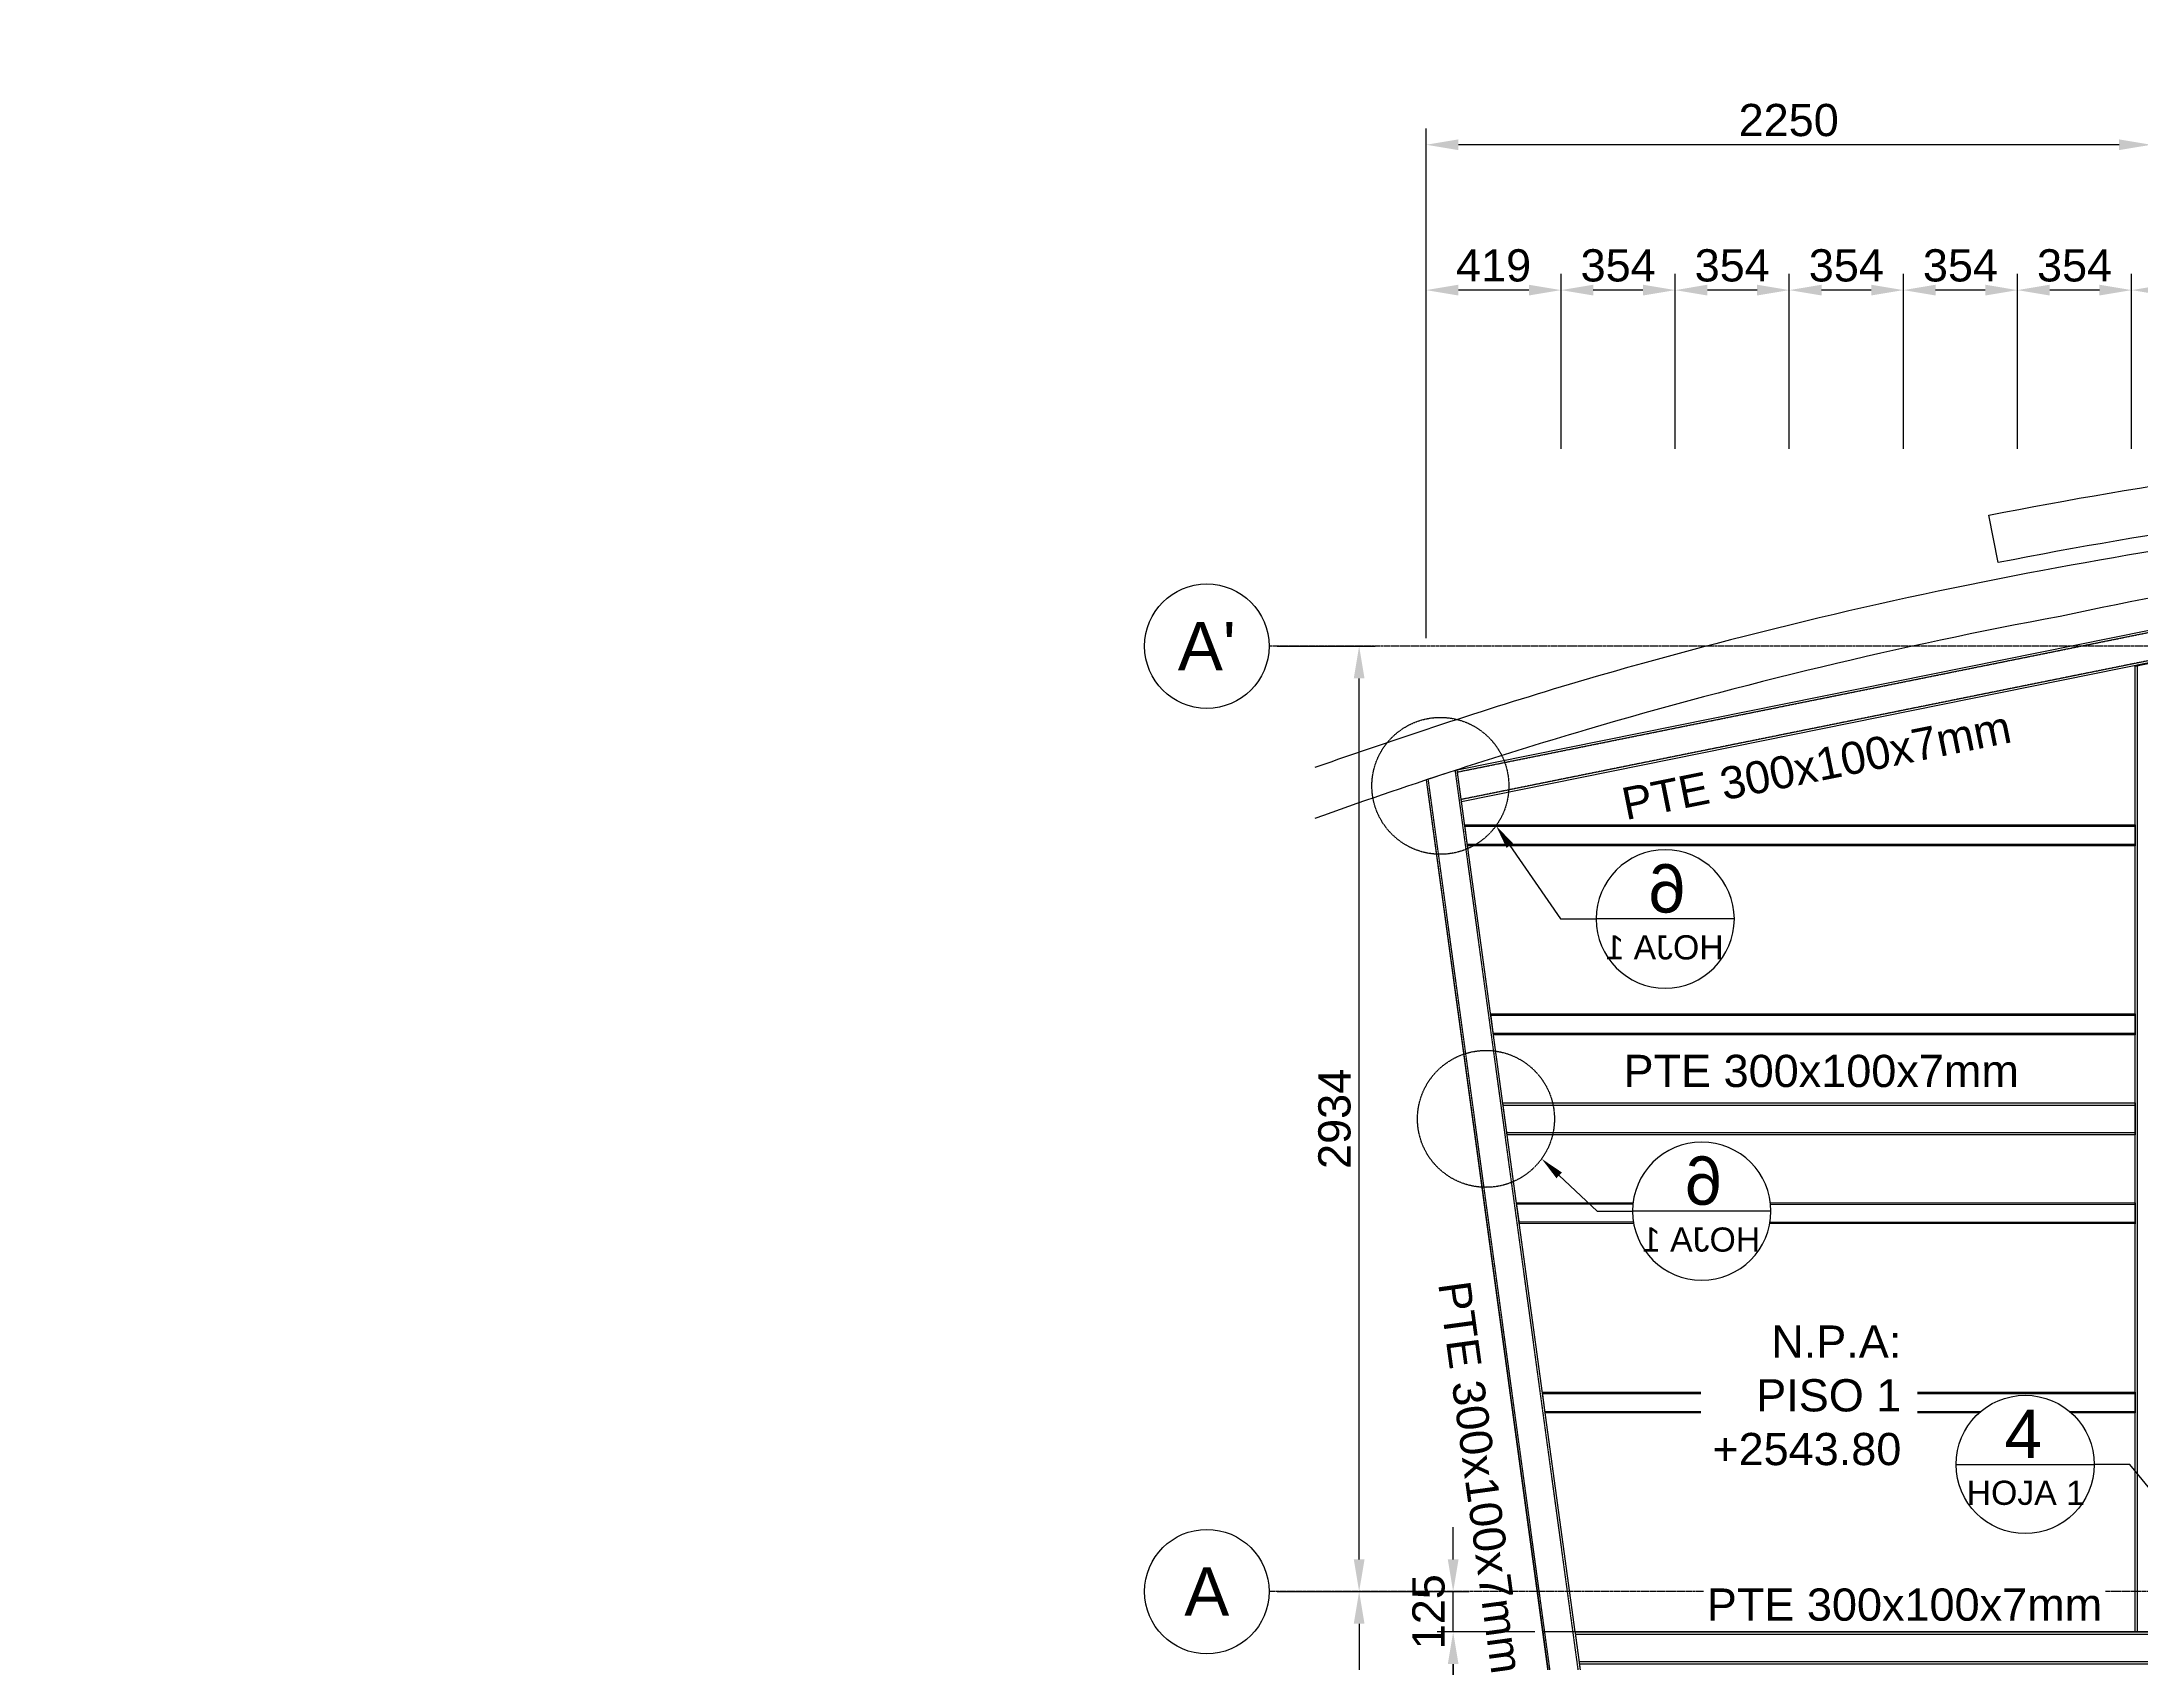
# Model space of a CAD drawing. Header units: millimetres. Extents: x -59786 to 1889966, y -10432 to 69447.
# Drawn here: x -4993 to 1523, y 21538 to 26568 of the extents above; entities that cross this region are included whole.
import ezdxf
from ezdxf import colors
from ezdxf.entities.mleader import LeaderData, LeaderLine
from ezdxf.enums import TextEntityAlignment as Align
from ezdxf.math import Vec2, Vec3

# ---------------------------------------------------------------- set-up
doc = ezdxf.new("R2010")
doc.units = ezdxf.units.MM
doc.header["$LTSCALE"] = 0.2
doc.set_wipeout_variables(frame=1)
doc.linetypes.add('CENTER', pattern=[50.8, 31.75, -6.35, 6.35, -6.35])
doc.linetypes.add('HIDDEN', pattern=[9.525, 6.35, -3.175])
for name, color, linetype in [('EE-5', 7, 'Continuous'), ('EE-TEXTO 1', 4, 'Continuous'), ('EE-TEXTO 2', 2, 'Continuous'), ('SIM-CONCRETO', 8, 'Continuous'), ('SIM-COTAS', 1, 'Continuous'), ('SIM-EJES', 8, 'CENTER'), ('SIM-OCULTOS', 8, 'HIDDEN'), ('SIM-PELDAÑOS', 5, 'Continuous'), ('SIM-PTE 160x65x4mm', 144, 'Continuous'), ('SIM-PTE 300x100x7', 213, 'Continuous')]:
    doc.layers.add(name, color=color, linetype=linetype)
doc.styles.add('ARIAL EE', font='arial.ttf')
doc.styles.get("Standard").update_dxf_attribs({"font": 'arial.ttf'})
doc.dimstyles.new('EE 1_STANDAR', dxfattribs={"dimtxt": 2, "dimasz": 2, "dimexe": 1, "dimexo": 0.5, "dimgap": 0.5, "dimtad": 1, "dimdec": 0, "dimdsep": 46, "dimtxsty": 'ARIAL EE', "dimcen": 1.5, "dimclrd": 256, "dimclre": 256, "dimclrt": 2, "dimadec": 0, "dimazin": 0, "dimtfac": 1, "dimtdec": 0, "dimtix": 1, "dimtmove": 0, "dimatfit": 2, "dimfxl": 1, "dimlwd": -1, "dimlwe": -1, "dimarcsym": 0})

# ---------------------------------------------------------------- blocks, each defined once
blk = doc.blocks.new('ITEM_1')
at = {"layer": 'EE-5'}
blk.add_circle((0, 0), 3.86, dxfattribs=at)
at = {"layer": 'EE-TEXTO 1', "style": 'ARIAL EE', "flags": 4}
blk.add_attdef('EJE', text='', height=3, dxfattribs=at).set_placement((0, 0), align=Align.MIDDLE_CENTER)
blk = doc.blocks.new('*D163')
at = {"layer": 'SIM-COTAS', "transparency": 16777216}
for p, q in [((-1160.8, 21759.7), (-856, 21759.7)), ((-906, 21659.7), (-906, 18529.7)), ((-1160.8, 18429.7), (-856, 18429.7))]:
    blk.add_line(p, q, dxfattribs=at)
for points in [[(-922.7, 21659.7), (-889.3, 21659.7), (-906, 21759.7)], [(-922.7, 18529.7), (-889.3, 18529.7), (-906, 18429.7)]]:
    blk.add_solid(points, dxfattribs=at)
at = {"layer": 'SIM-COTAS', "color": 2, "transparency": 16777216, "insert": (-982.1, 20094.7), "char_height": 100, "attachment_point": 5, "rotation": 90, "style": 'ARIAL EE'}
blk.add_mtext('3330', dxfattribs=at)
blk = doc.blocks.new('*D164')
at = {"layer": 'SIM-COTAS', "transparency": 16777216}
for p, q in [((-361.2, 21634.7), (-664.3, 21634.7)), ((-614.3, 20317.2), (-614.3, 21534.7)), ((-319.3, 20217.2), (-664.3, 20217.2))]:
    blk.add_line(p, q, dxfattribs=at)
for points in [[(-630.9, 21534.7), (-597.6, 21534.7), (-614.3, 21634.7)], [(-630.9, 20317.2), (-597.6, 20317.2), (-614.3, 20217.2)]]:
    blk.add_solid(points, dxfattribs=at)
at = {"layer": 'SIM-COTAS', "color": 2, "transparency": 16777216, "insert": (-689.5, 20926), "char_height": 100, "attachment_point": 5, "rotation": 90, "style": 'ARIAL EE'}
blk.add_mtext('1417', dxfattribs=at)
blk = doc.blocks.new('*D170')
at = {"layer": 'SIM-COTAS', "transparency": 16777216}
for p, q in [((-1160.8, 24693.4), (-856, 24693.4)), ((-906, 21859.7), (-906, 24593.4)), ((-1160.8, 21759.7), (-856, 21759.7))]:
    blk.add_line(p, q, dxfattribs=at)
for points in [[(-922.7, 24593.4), (-889.3, 24593.4), (-906, 24693.4)], [(-922.7, 21859.7), (-889.3, 21859.7), (-906, 21759.7)]]:
    blk.add_solid(points, dxfattribs=at)
at = {"layer": 'SIM-COTAS', "color": 2, "transparency": 16777216, "insert": (-982.1, 23226.5), "char_height": 100, "attachment_point": 5, "rotation": 90, "style": 'ARIAL EE'}
blk.add_mtext('2934', dxfattribs=at)
blk = doc.blocks.new('*D181')
at = {"layer": 'SIM-COTAS', "transparency": 16777216}
for p, q in [((-614.3, 21859.7), (-614.3, 21959.7)), ((-1160.8, 21759.7), (-564.3, 21759.7)), ((-614.3, 21634.7), (-614.3, 21759.7)), ((-361.2, 21634.7), (-664.3, 21634.7)), ((-614.3, 21534.7), (-614.3, 21434.7))]:
    blk.add_line(p, q, dxfattribs=at)
for points in [[(-630.9, 21859.7), (-597.6, 21859.7), (-614.3, 21759.7)], [(-630.9, 21534.7), (-597.6, 21534.7), (-614.3, 21634.7)]]:
    blk.add_solid(points, dxfattribs=at)
at = {"layer": 'SIM-COTAS', "color": 2, "transparency": 16777216, "insert": (-690.3, 21697.2), "char_height": 100, "attachment_point": 5, "rotation": 90, "style": 'ARIAL EE'}
blk.add_mtext('125', dxfattribs=at)
blk = doc.blocks.new('*D183')
at = {"layer": 'SIM-COTAS', "transparency": 16777216}
for p, q in [((-698.2, 24718.4), (-698.2, 26299.1)), ((1551.8, 26015.2), (1551.8, 26299.1)), ((1451.8, 26249.1), (-598.2, 26249.1))]:
    blk.add_line(p, q, dxfattribs=at)
for points in [[(-598.2, 26265.8), (-598.2, 26232.5), (-698.2, 26249.1)], [(1451.8, 26265.8), (1451.8, 26232.5), (1551.8, 26249.1)]]:
    blk.add_solid(points, dxfattribs=at)
at = {"layer": 'SIM-COTAS', "color": 2, "transparency": 16777216, "insert": (426.8, 26325.2), "char_height": 100, "attachment_point": 5, "style": 'ARIAL EE'}
blk.add_mtext('2250', dxfattribs=at)
blk = doc.blocks.new('*D185')
at = {"layer": 'SIM-COTAS', "color": 2, "transparency": 16777216, "insert": (-529, 22114.3), "char_height": 100, "attachment_point": 5, "rotation": 277.79685, "style": 'ARIAL EE'}
blk.add_mtext('PTE 300x100x7mm', dxfattribs=at)
blk = doc.blocks.new('*D187')
at = {"layer": 'SIM-COTAS', "color": 2, "transparency": 16777216, "insert": (527.7, 23374.6), "char_height": 100, "attachment_point": 5, "style": 'ARIAL EE'}
blk.add_mtext('PTE 300x100x7mm', dxfattribs=at)
blk = doc.blocks.new('*D190')
at = {"layer": 'SIM-COTAS', "color": 2, "transparency": 16777216, "insert": (512.8, 24323), "char_height": 100, "attachment_point": 5, "rotation": 11.41746, "style": 'ARIAL EE'}
blk.add_mtext('PTE 300x100x7mm', dxfattribs=at)
blk = doc.blocks.new('*D194')
at = {"layer": 'SIM-COTAS', "color": 2, "transparency": 16777216, "insert": (786.1, 21718.7), "char_height": 100, "attachment_point": 5, "style": 'ARIAL EE', "bg_fill": 3, "box_fill_scale": 1.1, "bg_fill_color": 256, "bg_fill_true_color": 13158600, "bg_fill_transparency": 0}
blk.add_mtext('PTE 300x100x7mm', dxfattribs=at)
blk = doc.blocks.new('*D239')
at = {"layer": 'SIM-COTAS', "transparency": 16777216}
for p, q in [((1844.8, 26543), (1844.8, 25748.1)), ((1490.8, 25306), (1490.8, 25848.1)), ((1744.8, 25798.1), (1590.8, 25798.1))]:
    blk.add_line(p, q, dxfattribs=at)
for points in [[(1590.8, 25814.8), (1590.8, 25781.4), (1490.8, 25798.1)], [(1744.8, 25814.8), (1744.8, 25781.4), (1844.8, 25798.1)]]:
    blk.add_solid(points, dxfattribs=at)
at = {"layer": 'SIM-COTAS', "color": 2, "transparency": 16777216, "insert": (1667.8, 25874.2), "char_height": 100, "attachment_point": 5, "style": 'ARIAL EE'}
blk.add_mtext('354', dxfattribs=at)
blk = doc.blocks.new('*D240')
at = {"layer": 'SIM-COTAS', "transparency": 16777216}
for p, q in [((1136.7, 25306), (1136.7, 25848.1)), ((1490.8, 25306), (1490.8, 25848.1)), ((1390.8, 25798.1), (1236.7, 25798.1))]:
    blk.add_line(p, q, dxfattribs=at)
for points in [[(1236.7, 25814.8), (1236.7, 25781.4), (1136.7, 25798.1)], [(1390.8, 25814.8), (1390.8, 25781.4), (1490.8, 25798.1)]]:
    blk.add_solid(points, dxfattribs=at)
at = {"layer": 'SIM-COTAS', "color": 2, "transparency": 16777216, "insert": (1313.8, 25874.2), "char_height": 100, "attachment_point": 5, "style": 'ARIAL EE'}
blk.add_mtext('354', dxfattribs=at)
blk = doc.blocks.new('*D241')
at = {"layer": 'SIM-COTAS', "transparency": 16777216}
for p, q in [((782.7, 25306), (782.7, 25848.1)), ((1136.7, 25306), (1136.7, 25848.1)), ((1036.7, 25798.1), (882.7, 25798.1))]:
    blk.add_line(p, q, dxfattribs=at)
for points in [[(882.7, 25814.8), (882.7, 25781.4), (782.7, 25798.1)], [(1036.7, 25814.8), (1036.7, 25781.4), (1136.7, 25798.1)]]:
    blk.add_solid(points, dxfattribs=at)
at = {"layer": 'SIM-COTAS', "color": 2, "transparency": 16777216, "insert": (959.7, 25874.2), "char_height": 100, "attachment_point": 5, "style": 'ARIAL EE'}
blk.add_mtext('354', dxfattribs=at)
blk = doc.blocks.new('*D242')
at = {"layer": 'SIM-COTAS', "transparency": 16777216}
for p, q in [((428.7, 25306), (428.7, 25848.1)), ((782.7, 25306), (782.7, 25848.1)), ((682.7, 25798.1), (528.7, 25798.1))]:
    blk.add_line(p, q, dxfattribs=at)
for points in [[(528.7, 25814.8), (528.7, 25781.4), (428.7, 25798.1)], [(682.7, 25814.8), (682.7, 25781.4), (782.7, 25798.1)]]:
    blk.add_solid(points, dxfattribs=at)
at = {"layer": 'SIM-COTAS', "color": 2, "transparency": 16777216, "insert": (605.7, 25874.2), "char_height": 100, "attachment_point": 5, "style": 'ARIAL EE'}
blk.add_mtext('354', dxfattribs=at)
blk = doc.blocks.new('*D243')
at = {"layer": 'SIM-COTAS', "transparency": 16777216}
for p, q in [((74.6, 25306), (74.6, 25848.1)), ((428.7, 25306), (428.7, 25848.1)), ((328.7, 25798.1), (174.6, 25798.1))]:
    blk.add_line(p, q, dxfattribs=at)
for points in [[(174.6, 25814.8), (174.6, 25781.4), (74.6, 25798.1)], [(328.7, 25814.8), (328.7, 25781.4), (428.7, 25798.1)]]:
    blk.add_solid(points, dxfattribs=at)
at = {"layer": 'SIM-COTAS', "color": 2, "transparency": 16777216, "insert": (251.6, 25874.2), "char_height": 100, "attachment_point": 5, "style": 'ARIAL EE'}
blk.add_mtext('354', dxfattribs=at)
blk = doc.blocks.new('*D244')
at = {"layer": 'SIM-COTAS', "transparency": 16777216}
for p, q in [((-279.4, 25306), (-279.4, 25848.1)), ((74.6, 25306), (74.6, 25848.1)), ((-25.4, 25798.1), (-179.4, 25798.1))]:
    blk.add_line(p, q, dxfattribs=at)
for points in [[(-179.4, 25814.8), (-179.4, 25781.4), (-279.4, 25798.1)], [(-25.4, 25814.8), (-25.4, 25781.4), (74.6, 25798.1)]]:
    blk.add_solid(points, dxfattribs=at)
at = {"layer": 'SIM-COTAS', "color": 2, "transparency": 16777216, "insert": (-102.4, 25874.2), "char_height": 100, "attachment_point": 5, "style": 'ARIAL EE'}
blk.add_mtext('354', dxfattribs=at)
blk = doc.blocks.new('*D245')
at = {"layer": 'SIM-COTAS', "transparency": 16777216}
for p, q in [((-698.2, 24718.4), (-698.2, 25848.1)), ((-279.4, 25306), (-279.4, 25848.1)), ((-379.4, 25798.1), (-598.2, 25798.1))]:
    blk.add_line(p, q, dxfattribs=at)
for points in [[(-598.2, 25814.8), (-598.2, 25781.4), (-698.2, 25798.1)], [(-379.4, 25814.8), (-379.4, 25781.4), (-279.4, 25798.1)]]:
    blk.add_solid(points, dxfattribs=at)
at = {"layer": 'SIM-COTAS', "color": 2, "transparency": 16777216, "insert": (-488.8, 25874.2), "char_height": 100, "attachment_point": 5, "style": 'ARIAL EE'}
blk.add_mtext('419', dxfattribs=at)
blk = doc.blocks.new('ITEM DETALLE')
at = {"color": 7, "transparency": 16777216}
blk.add_wipeout([(0, 4.29), (-0.84, 4.2), (-1.64, 3.96), (-2.38, 3.56), (-3.03, 3.03), (-3.56, 2.38), (-3.96, 1.64), (-4.2, 0.84), (-4.29, 0), (-4.2, -0.84), (-3.96, -1.64), (-3.56, -2.38), (-3.03, -3.03), (-2.38, -3.56), (-1.64, -3.96), (-0.84, -4.2), (0, -4.29), (0.84, -4.2), (1.64, -3.96), (2.38, -3.56), (3.03, -3.03), (3.56, -2.38), (3.96, -1.64), (4.2, -0.84), (4.29, 0), (4.2, 0.84), (3.96, 1.64), (3.56, 2.38), (3.03, 3.03), (2.38, 3.56), (1.64, 3.96), (0.84, 4.2)], dxfattribs=at)
at = {"layer": 'EE-5', "color": 7, "transparency": 16777216}
blk.add_line((-4.29, 0), (4.29, 0), dxfattribs=at)
blk.add_circle((0, 0), 4.29, dxfattribs=at)
at = {"layer": 'EE-TEXTO 1', "color": 4, "transparency": 16777216, "style": 'ARIAL EE'}
blk.add_attdef('X', text='', height=3, dxfattribs=at).set_placement((-0.11, 1.9), align=Align.MIDDLE_CENTER)
at = {"layer": 'EE-TEXTO 2', "color": 2, "transparency": 16777216, "style": 'ARIAL EE'}
blk.add_attdef('###', text='', height=1.5, dxfattribs=at).set_placement((0.04, -1.76), align=Align.MIDDLE_CENTER)

msp = doc.modelspace()

# ---------------------------------------------------------------- linework, layer by layer
at = {"layer": 'SIM-CONCRETO'}
msp.add_line((-698.203, 24278.09, 0), (-109.28, 19966.286, 3.862), dxfattribs=at)
at = {"layer": 'SIM-CONCRETO', "extrusion": (0.000604454, -1.95211e-09, 1), "elevation": -7.335}
msp.add_lwpolyline([(8022.687, 25071.747, -0.05280947), (4055.424, 25233.987, 0.05008137), (1076.809, 24952.544), (1047.493, 25099.652, -0.05026312), (4066.908, 25383.918, 0.05295036), (8012.997, 25221.433)], format="xyb", close=True, dxfattribs=at)
for points in [[(8025.917, 25021.851, -0.05276272), (4051.617, 25184.008, 0.04782208), (1215.128, 24928.216, 0.04696942)], [(1215.128, 24928.216, 0.02534033), (-254.51, 24574.52, 0.02534033)], [(1268.714, 24785.63, 0.0256017), (-201.583, 24433.739, 0.0256017)], [(-254.51, 24574.52, 0.0114425), (-1043.113, 24316.565, 0.00768372)], [(-201.583, 24433.739, 0.01498706), (-1043.113, 24158.522, 0.0087037)]]:
    msp.add_lwpolyline(points, format="xyb", dxfattribs=at)
at = {"layer": 'SIM-CONCRETO', "extrusion": (0.006366, -3.29236e-05, 0.99998), "elevation": 24.232}
msp.add_lwpolyline([(7948.872, 24837.8, -0.05392882), (4089.448, 25046.348, 0.06032356), (1268.735, 24785.63, 0.046335)], format="xyb", dxfattribs=at)
at = {"layer": 'SIM-EJES'}
for p, q in [((9257.71, 24693.398), (-1185.761, 24693.398)), ((9248.937, 21759.656), (-1185.761, 21759.656))]:
    msp.add_line(p, q, dxfattribs=at)
at = {"layer": 'SIM-OCULTOS'}
for p, q in [((-600.235, 24303.009, 0.407), (1545.758, 24736.398, 4.567)), ((1554.356, 24650.398, 4.569), (-588.979, 24217.546, 0.448)), ((1508.821, 21634.656, 1.947), (1508.821, 24632.695, 0.447)), ((-608.385, 24307.669, 0), (-17.14, 19978.903, 3.862)), ((-102.344, 19967.236, 3.862), (-691.442, 24280.314, 0)), ((-577.697, 24135.149, 0.427), (1501.821, 24135.149, 0.427)), ((1501.821, 24078.149, 0.427), (-569.892, 24078.149, 0.427)), ((-497.356, 23548.401, 0.427), (1501.821, 23548.401, 0.427)), ((1501.821, 23491.401, 0.427), (-489.551, 23491.401, 0.427)), ((-459.17, 23269.527, 3.456), (1501.821, 23269.528, 6.793)), ((1501.821, 23183.528, 6.793), (-447.394, 23183.527, 3.494)), ((-417.176, 22962.834, 0), (1501.821, 22961.653, 0.427)), ((1501.821, 22904.653, 0.427), (-409.371, 22905.834, 0)), ((-336.672, 22374.904, 0.427), (1501.821, 22374.904, 0.427)), ((1501.821, 22317.904, 0.427), (-328.867, 22317.904, 0.427)), ((-234.354, 21627.656, 0.002), (1794.821, 21627.656, 4.568)), ((1794.821, 21541.656, 4.568), (-222.578, 21541.656, -0.002))]:
    msp.add_line(p, q, dxfattribs=at)
at = {"layer": 'SIM-OCULTOS', "elevation": 0}
msp.add_lwpolyline([(-336.245, 21634.656), (-109.28, 19966.286), (-10.192, 19979.76), (-235.312, 21634.656)], dxfattribs=at)
at = {"layer": 'SIM-OCULTOS'}
msp.add_lwpolyline([(-235.312, 21634.656), (1794.821, 21634.656), (1794.821, 21534.656), (-221.62, 21534.656)], close=True, dxfattribs=at)
for centre in [(-653.995, 24259.87, 0), (-512.503, 23226.527)]:
    msp.add_circle(centre, 212.416, dxfattribs=at)
at = {"layer": 'SIM-PELDAÑOS'}
msp.add_lwpolyline([(1969.821, 21634.656), (-336.245, 21634.656), (-109.28, 19966.286, 0.37566336), (1531.054, 18549.625), (1969.821, 18549.835), (1969.821, 19967.246), (1719.821, 19967.246), (1719.821, 20217.246), (1969.821, 20217.246)], format="xyb", close=True, dxfattribs=at)
at = {"layer": 'SIM-PTE 160x65x4mm', "elevation": 0.427}
for points in [[(1501.821, 24074.149), (-569.345, 24074.149), (-578.245, 24139.149), (1501.821, 24139.149)], [(1501.821, 23487.401), (-489.003, 23487.401), (-497.903, 23552.401), (1501.821, 23552.401)], [(1501.821, 22900.653), (-408.823, 22901.834), (-417.723, 22966.834), (1501.821, 22965.653)], [(1501.821, 22313.904), (-328.32, 22313.904), (-337.22, 22378.904), (1501.821, 22378.904)]]:
    msp.add_lwpolyline(points, close=True, dxfattribs=at)
at = {"layer": 'SIM-PTE 300x100x7', "extrusion": (-9.31023e-09, -9.30717e-10, 1), "elevation": 0}
msp.add_lwpolyline([(-601.621, 24309.87), (1545.059, 24743.398), (1555.055, 24643.398), (-588.028, 24210.597)], close=True, dxfattribs=at)
at = {"layer": 'SIM-PTE 300x100x7'}
for points in [[(1601.821, 24643.398), (1601.821, 21634.656), (1501.821, 21634.656), (1501.821, 24631.281), (1551.037, 24641.22)], [(-460.129, 23276.527), (1501.821, 23276.528), (1501.821, 23176.528), (-446.436, 23176.527)]]:
    msp.add_lwpolyline(points, close=True, dxfattribs=at)
at = {"layer": 'SIM-PTE 300x100x7', "elevation": 0}
for points in [[(-235.312, 21634.656), (-601.621, 24309.87), (-698.203, 24278.09)], [(-695.325, 24257.07), (-336.245, 21634.656)]]:
    msp.add_lwpolyline(points, dxfattribs=at)

# ---------------------------------------------------------------- block references
at = {"layer": 'SIM-COTAS'}
ref = msp.add_blockref('ITEM_1', (-1378.618, 24693.398), dxfattribs=dict(at, xscale=50.00000000000001, yscale=50.00000000000001, zscale=50.00000000000001, rotation=179.9999999999999))
ref.add_attrib('EJE', "A'", dxfattribs={"layer": 'EE-TEXTO 1', "height": 150, "style": 'ARIAL EE', "flags": 4}).set_placement((-1378.685, 24693.441), align=Align.MIDDLE_CENTER)
ref = msp.add_blockref('ITEM_1', (-1378.618, 21759.656), dxfattribs=dict(at, xscale=50.00000000000001, yscale=50.00000000000001, zscale=50.00000000000001, rotation=179.9999999999999))
ref.add_attrib('EJE', 'A', dxfattribs={"layer": 'EE-TEXTO 1', "height": 150, "style": 'ARIAL EE', "flags": 4}).set_placement((-1378.685, 21759.7), align=Align.MIDDLE_CENTER)

# ---------------------------------------------------------------- dimensions: what is measured, and where the dimension line sits
for base, p1, p2, picture, middle in [((1490.781, 25798.105), (1844.821, 26567.979), (1490.781, 25280.964), '*D239', (1667.801, 25874.197)), ((-698.203, 25798.105), (-279.417, 25280.964), (-698.203, 24693.398), '*D245', (-488.81, 25874.162)), ((-279.417, 25798.105), (74.623, 25280.964), (-279.417, 25280.964), '*D244', (-102.397, 25874.197)), ((74.623, 25798.105), (428.662, 25280.964), (74.623, 25280.964), '*D243', (251.643, 25874.197)), ((428.662, 25798.105), (782.702, 25280.964), (428.662, 25280.964), '*D242', (605.682, 25874.197)), ((782.702, 25798.105), (1136.742, 25280.964), (782.702, 25280.964), '*D241', (959.722, 25874.197)), ((1136.742, 25798.105), (1490.781, 25280.964), (1136.742, 25280.964), '*D240', (1313.761, 25874.197))]:
    dim = msp.add_linear_dim(base=base, p1=p1, p2=p2, dimstyle='EE 1_STANDAR', override={"dimtmove": 1}, dxfattribs=at)
    dim.commit()
    dim.dimension.update_dxf_attribs({"geometry": picture, "text_midpoint": middle})
dim = msp.add_linear_dim(base=(-698.203, 26249.137), p1=(1551.821, 25990.192, -2.863), p2=(-698.203, 24693.398), dimstyle='EE 1_STANDAR', dxfattribs=at)
dim.commit()
dim.dimension.update_dxf_attribs({"geometry": '*D183', "text_midpoint": (426.809, 26325.195)})
for p1, p2, distance, picture, middle in [((1545.059, 24743.398), (-601.621, 24309.87, 0), 283.841, '*D190', (512.844, 24322.996)), ((-601.621, 24309.87, 0), (-8.752, 19980.051, -4.568), -301.965, '*D185', (-528.973, 22114.318))]:
    dim = msp.add_aligned_dim(p1=p1, p2=p2, distance=distance, text='PTE 300x100x7mm', dimstyle='EE 1_STANDAR', override={"dimse1": 1, "dimse2": 1, "dimsd1": 1, "dimsd2": 1}, dxfattribs=at)
    dim.commit()
    dim.dimension.update_dxf_attribs({"geometry": picture, "text_midpoint": middle})
for base, p1, p2, picture, middle in [((-905.997, 24693.398), (-1185.761, 21759.656), (-1185.761, 24693.398), '*D170', (-982.089, 23226.527)), ((-614.267, 21759.656), (-336.245, 21634.656), (-1185.761, 21759.656), '*D181', (-690.325, 21697.156)), ((-905.997, 18429.656), (-1185.761, 21759.656), (-1185.761, 18429.656), '*D163', (-982.089, 20094.656)), ((-614.267, 21634.656), (-294.263, 20217.246), (-336.245, 21634.656), '*D164', (-689.472, 20925.951))]:
    dim = msp.add_linear_dim(base=base, p1=p1, p2=p2, angle=90, dimstyle='EE 1_STANDAR', dxfattribs=at)
    dim.commit()
    dim.dimension.update_dxf_attribs({"geometry": picture, "text_midpoint": middle})
dim = msp.add_linear_dim(base=(-446.436, 23298.46), p1=(1501.821, 23176.528), p2=(-446.436, 23176.527), text='PTE 300x100x7mm', dimstyle='EE 1_STANDAR', override={"dimse1": 1, "dimse2": 1, "dimsd1": 1, "dimsd2": 1}, dxfattribs=at)
dim.commit()
dim.dimension.update_dxf_attribs({"geometry": '*D187', "text_midpoint": (527.693, 23374.552)})

# ---------------------------------------------------------------- leaders
at = {"layer": 'SIM-COTAS', "linetype": 'Continuous'}
ml = msp.add_multileader_mtext('Standard', dxfattribs=at)
ml.set_content('{\\C2;PTE 300x100x7mm}', color=256)
ml.set_leader_properties()
ml.build(insert=Vec2(0, 0))
ml.multileader.update_dxf_attribs({"dogleg_length": 0.0025, "arrow_head_size": 100, "scale": 50})
ctx = ml.context
ctx.base_point, ctx.scale, ctx.char_height, ctx.arrow_head_size, ctx.landing_gap_size, ctx.plane_origin = Vec3(4421.378, 23832.043), 50, 100, 100, 50, Vec3(2369.182, 42134.66)
ctx.text_align_type = 2
notes = []
notes.append((ctx, [(1, (1, 1, 0), (5914.582, 23832.043), (-1, 0), 186.178, [(0, [(6731.065, 24643.398)], 0, [])])]))
ctx.mtext.insert, ctx.mtext.width, ctx.mtext.defined_height, ctx.mtext.alignment, ctx.mtext.flow_direction = Vec3(5678.404, 23882.93), 1248.05645, 411.095, 3, 5
ml = msp.add_multileader_mtext('Standard', dxfattribs=at)
ml.set_content('{\\C2;PTE 300x100x7mm}', color=256)
ml.set_leader_properties()
ml.build(insert=Vec2(0, 0))
ml.multileader.update_dxf_attribs({"dogleg_length": 0.0025, "arrow_head_size": 100, "scale": 50})
ctx = ml.context
ctx.base_point, ctx.scale, ctx.char_height, ctx.arrow_head_size, ctx.landing_gap_size, ctx.plane_origin = Vec3(16468.299, 23832.043), 50, 100, 100, 50, Vec3(14416.103, 42134.66)
ctx.text_align_type = 2
notes.append((ctx, [(1, (1, 1, 0), (17961.503, 23832.043), (-1, 0), 186.178, [(0, [(18777.986, 24643.398)], 0, [])])]))
ctx.mtext.insert, ctx.mtext.width, ctx.mtext.defined_height, ctx.mtext.alignment, ctx.mtext.flow_direction = Vec3(17725.325, 23882.93), 1248.05645, 411.095, 3, 5
ml = msp.add_multileader_mtext('Standard', dxfattribs=at)
ml.set_content('{\\C2;PTE 300x100x7mm}', color=256)
ml.set_leader_properties()
ml.build(insert=Vec2(0, 0))
ml.multileader.update_dxf_attribs({"dogleg_length": 0.0025, "arrow_head_size": 100, "scale": 50})
ctx = ml.context
ctx.base_point, ctx.scale, ctx.char_height, ctx.arrow_head_size, ctx.landing_gap_size, ctx.plane_origin = Vec3(28501.552, 23832.043), 50, 100, 100, 50, Vec3(26449.355, 42134.66)
ctx.text_align_type = 2
notes.append((ctx, [(1, (1, 1, 0), (29994.756, 23832.043), (-1, 0), 186.178, [(0, [(30811.238, 24643.398)], 0, [])])]))
ctx.mtext.insert, ctx.mtext.width, ctx.mtext.defined_height, ctx.mtext.alignment, ctx.mtext.flow_direction = Vec3(29758.578, 23882.93), 1248.05645, 411.095, 3, 5
ml = msp.add_multileader_mtext('Standard', dxfattribs=at)
ml.set_content('{\\C2;COLUMNA\\P\\A1;PTE 250x250x8mm}', color=256)
ml.set_leader_properties()
ml.build(insert=Vec2(0, 0))
ml.multileader.update_dxf_attribs({"dogleg_length": 0.0025, "arrow_head_size": 100, "scale": 50})
ctx = ml.context
ctx.base_point, ctx.scale, ctx.char_height, ctx.arrow_head_size, ctx.landing_gap_size, ctx.plane_origin = Vec3(4421.378, 24382.441), 50, 100, 100, 50, Vec3(2369.182, 42717.262)
ctx.text_align_type = 2
notes.append((ctx, [(1, (1, 1, 0), (5914.582, 24382.441), (-1, 0), 186.178, [(0, [(6169.821, 24588.148)], 0, [])])]))
ctx.mtext.insert, ctx.mtext.width, ctx.mtext.defined_height, ctx.mtext.alignment, ctx.mtext.flow_direction = Vec3(5678.404, 24433.293), 1221.04736, 411.095, 3, 5
ml = msp.add_multileader_mtext('Standard', dxfattribs=at)
ml.set_content('{\\C2;COLUMNA\\P\\A1;PTE 250x250x8mm}', color=256)
ml.set_leader_properties()
ml.build(insert=Vec2(0, 0))
ml.multileader.update_dxf_attribs({"dogleg_length": 0.0025, "arrow_head_size": 100, "scale": 50})
ctx = ml.context
ctx.base_point, ctx.scale, ctx.char_height, ctx.arrow_head_size, ctx.landing_gap_size, ctx.plane_origin = Vec3(16468.299, 24397.639), 50, 100, 100, 50, Vec3(14416.103, 42717.262)
ctx.text_align_type = 2
notes.append((ctx, [(1, (1, 1, 0), (17961.503, 24397.639), (-1, 0), 186.178, [(0, [(18216.742, 24588.148)], 0, [])])]))
ctx.mtext.insert, ctx.mtext.width, ctx.mtext.defined_height, ctx.mtext.alignment, ctx.mtext.flow_direction = Vec3(17725.325, 24448.491), 1260.96769, 411.095, 3, 5
ml = msp.add_multileader_mtext('Standard', dxfattribs=at)
ml.set_content('{\\C2;COLUMNA\\P\\A1;PTE 250x250x8mm}', color=256)
ml.set_leader_properties()
ml.build(insert=Vec2(0, 0))
ml.multileader.update_dxf_attribs({"dogleg_length": 0.0025, "arrow_head_size": 100, "scale": 50})
ctx = ml.context
ctx.base_point, ctx.scale, ctx.char_height, ctx.arrow_head_size, ctx.landing_gap_size, ctx.plane_origin = Vec3(28501.552, 24416.418), 50, 100, 100, 50, Vec3(26449.355, 42717.262)
ctx.text_align_type = 2
notes.append((ctx, [(1, (1, 1, 0), (29994.756, 24416.418), (-1, 0), 186.178, [(0, [(30249.995, 24588.148)], 0, [])])]))
ctx.mtext.insert, ctx.mtext.width, ctx.mtext.defined_height, ctx.mtext.alignment, ctx.mtext.flow_direction = Vec3(29758.578, 24467.271), 1228.76679, 411.095, 3, 5
at = {"layer": 'SIM-COTAS'}
ml = msp.add_multileader_block('Standard', dxfattribs=at)
ml.set_content('ITEM DETALLE', color=256, scale=-50)
ml.set_attribute('X', '6', width=0)
ml.set_attribute('###', 'HOJA 1', width=0)
ml.set_leader_properties(color=256)
ml.build(insert=Vec2(0, 0))
ml.multileader.update_dxf_attribs({"arrow_head_size": 75, "scale": 50})
ctx = ml.context
ctx.base_point, ctx.scale, ctx.char_height, ctx.arrow_head_size, ctx.landing_gap_size, ctx.plane_origin = Vec3(-170.636, 23846.755, 7.968), 50, 200, 75, 100, Vec3(-521.409, 22523.734, 7.968)
ctx.text_align_type = 2
notes.append((ctx, [(1, (1, 1, 0), (-280.988, 23846.755, 7.968), (1, 0), 110.352, [(0, [(-481.317, 24136.166, 7.968)], 0, [])])]))
ctx.block.insert, ctx.block.scale = Vec3(43.65, 23846.755, 7.968), Vec3(-50, 50, 50)
at = {"layer": 'SIM-COTAS', "linetype": 'Continuous'}
ml = msp.add_multileader_mtext('Standard', dxfattribs=at)
ml.set_content('{\\C2;PTE 300x100x7mm}', color=256)
ml.set_leader_properties()
ml.build(insert=Vec2(0, 0))
ml.multileader.update_dxf_attribs({"dogleg_length": 0.0025, "arrow_head_size": 100, "scale": 50})
ctx = ml.context
ctx.base_point, ctx.scale, ctx.char_height, ctx.arrow_head_size, ctx.landing_gap_size, ctx.plane_origin = Vec3(4421.378, 22613.825), 50, 100, 100, 50, Vec3(2369.182, 40916.442)
ctx.text_align_type = 2
notes.append((ctx, [(1, (1, 1, 0), (5914.582, 22613.825), (-1, 0), 186.178, [(1, [(6643.565, 23176.527), (6681.821, 21809.656)], 0, [])])]))
ctx.mtext.insert, ctx.mtext.width, ctx.mtext.defined_height, ctx.mtext.alignment, ctx.mtext.flow_direction = Vec3(5678.404, 22664.712), 1248.05645, 411.095, 3, 5
at = {"layer": 'SIM-COTAS'}
ml = msp.add_multileader_block('Standard', dxfattribs=at)
ml.set_content('ITEM DETALLE', color=256, scale=-50)
ml.set_attribute('X', '6', width=0)
ml.set_attribute('###', 'HOJA 1', width=0)
ml.set_leader_properties(color=256)
ml.build(insert=Vec2(0, 0))
ml.multileader.update_dxf_attribs({"arrow_head_size": 75, "scale": 50})
ctx = ml.context
ctx.base_point, ctx.scale, ctx.char_height, ctx.arrow_head_size, ctx.landing_gap_size, ctx.plane_origin = Vec3(-57.392, 22940.05, 7.968), 50, 200, 75, 100, Vec3(-379.917, 21490.391, 7.968)
ctx.text_align_type = 2
notes.append((ctx, [(1, (1, 1, 0), (-167.744, 22940.05, 7.968), (1, 0), 110.352, [(0, [(-339.824, 23102.823, 7.968)], 0, [])])]))
ctx.block.insert, ctx.block.scale = Vec3(156.894, 22940.05, 7.968), Vec3(-50, 50, 50)
ml = msp.add_multileader_block('Standard', dxfattribs=at)
ml.set_content('ITEM DETALLE', color=256, scale=50)
ml.set_attribute('X', '4', width=0)
ml.set_attribute('###', 'HOJA 1', width=0)
ml.set_leader_properties(color=256)
ml.build(insert=Vec2(0, 0))
ml.multileader.update_dxf_attribs({"arrow_head_size": 75, "scale": 50})
ctx = ml.context
ctx.base_point, ctx.scale, ctx.char_height, ctx.arrow_head_size, ctx.landing_gap_size, ctx.plane_origin = Vec3(946.121, 22154.338), 50, 200, 75, 100, Vec3(1759.945, 20748.653)
notes.append((ctx, [(1, (1, 1, 0), (1485.044, 22154.338), (-1, 0), 110.352, [(0, [(1690.17, 21905.272)], 0, [])])]))
ctx.block.insert = Vec3(1160.407, 22154.338)
for ctx, leaders in notes:
    for number, flags, end, landing, length, lines in leaders:
        leader = LeaderData()
        leader.index, (leader.has_last_leader_line, leader.has_dogleg_vector, leader.attachment_direction) = number, flags
        leader.last_leader_point, leader.dogleg_vector, leader.dogleg_length = Vec3(end), Vec3(landing), length
        for number, points, colour, breaks in lines:
            line = LeaderLine()
            line.index, line.vertices, line.color, line.breaks = number, Vec3.list(points), colors.encode_raw_color(colour), breaks
            leader.lines.append(line)
        ctx.leaders.append(leader)

# ---------------------------------------------------------------- next in the draw order: texts
at = {"layer": 'SIM-COTAS', "color": 2, "insert": (776.276, 22150.659), "char_height": 100, "width": 571.85598, "attachment_point": 9, "style": 'ARIAL EE', "bg_fill": 3, "box_fill_scale": 1.5, "bg_fill_color": 256, "bg_fill_transparency": 0}
msp.add_mtext('N.P.A: PISO 1\\P+2543.80', dxfattribs=at)

# ---------------------------------------------------------------- next in the draw order: dimensions: what is measured, and where the dimension line sits
at = {"layer": 'SIM-COTAS'}
dim = msp.add_linear_dim(base=(-222.578, 21642.656), p1=(1794.821, 21541.656, 4.568), p2=(-222.578, 21541.656, -0.002), text='PTE 300x100x7mm', dimstyle='EE 1_STANDAR', override={"dimse1": 1, "dimse2": 1, "dimsd1": 1, "dimsd2": 1, "dimtfill": 1}, dxfattribs=at)
dim.commit()
dim.dimension.update_dxf_attribs({"geometry": '*D194', "text_midpoint": (786.121, 21718.748)})

# ---------------------------------------------------------------- next in the draw order: leaders
at = {"layer": 'SIM-COTAS', "linetype": 'Continuous'}
ml = msp.add_multileader_mtext('Standard', dxfattribs=at)
ml.set_content('{\\C2;PTE 300x100x7mm}', color=256)
ml.set_leader_properties()
ml.build(insert=Vec2(0, 0))
ml.multileader.update_dxf_attribs({"dogleg_length": 0.0025, "arrow_head_size": 100, "scale": 50})
ctx = ml.context
ctx.base_point, ctx.scale, ctx.char_height, ctx.arrow_head_size, ctx.landing_gap_size, ctx.plane_origin = Vec3(16468.299, 22613.825), 50, 100, 100, 50, Vec3(14416.103, 40916.442)
ctx.text_align_type = 2
notes = []
notes.append((ctx, [(1, (1, 1, 0), (17961.503, 22613.825), (-1, 0), 186.178, [(1, [(18690.486, 23176.527), (18777.986, 21809.656)], 0, [])])]))
ctx.mtext.insert, ctx.mtext.width, ctx.mtext.defined_height, ctx.mtext.alignment, ctx.mtext.flow_direction = Vec3(17725.325, 22664.712), 1248.05645, 411.095, 3, 5
ml = msp.add_multileader_mtext('Standard', dxfattribs=at)
ml.set_content('{\\C2;PTE 300x100x7mm}', color=256)
ml.set_leader_properties()
ml.build(insert=Vec2(0, 0))
ml.multileader.update_dxf_attribs({"dogleg_length": 0.0025, "arrow_head_size": 100, "scale": 50})
ctx = ml.context
ctx.base_point, ctx.scale, ctx.char_height, ctx.arrow_head_size, ctx.landing_gap_size, ctx.plane_origin = Vec3(28501.552, 22613.825), 50, 100, 100, 50, Vec3(26449.355, 40916.442)
ctx.text_align_type = 2
notes.append((ctx, [(1, (1, 1, 0), (29994.756, 22613.825), (-1, 0), 186.178, [(1, [(30723.738, 23176.527), (30811.238, 21809.656)], 0, [])])]))
ctx.mtext.insert, ctx.mtext.width, ctx.mtext.defined_height, ctx.mtext.alignment, ctx.mtext.flow_direction = Vec3(29758.578, 22664.712), 1248.05645, 411.095, 3, 5
for ctx, leaders in notes:
    for number, flags, end, landing, length, lines in leaders:
        leader = LeaderData()
        leader.index, (leader.has_last_leader_line, leader.has_dogleg_vector, leader.attachment_direction) = number, flags
        leader.last_leader_point, leader.dogleg_vector, leader.dogleg_length = Vec3(end), Vec3(landing), length
        for number, points, colour, breaks in lines:
            line = LeaderLine()
            line.index, line.vertices, line.color, line.breaks = number, Vec3.list(points), colors.encode_raw_color(colour), breaks
            leader.lines.append(line)
        ctx.leaders.append(leader)

doc.saveas('drawing.dxf')
